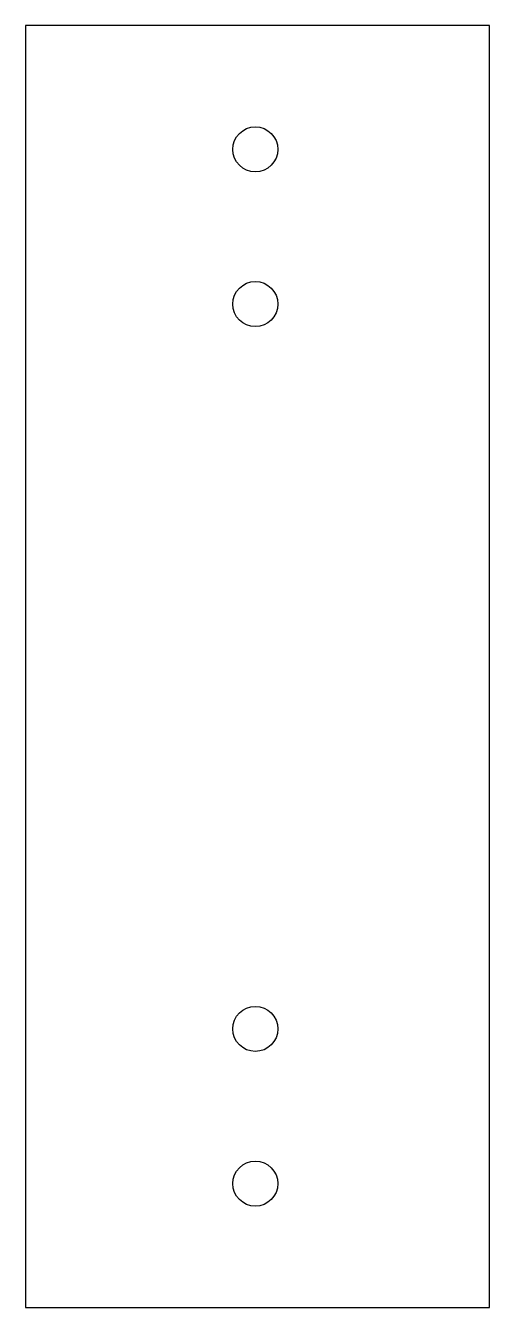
# Model space of a CAD drawing. Extents: x 1329 to 1434, y 862 to 1152.
import ezdxf

# ---------------------------------------------------------------- set-up
doc = ezdxf.new("R2010")
doc.units = 0
doc.layers.get('0').update_dxf_attribs({"linetype": 'CONTINUOUS'})

msp = doc.modelspace()

# ---------------------------------------------------------------- linework, layer by layer
msp.add_lwpolyline([(1328.89, 861.78), (1433.89, 861.78), (1433.89, 1151.78), (1328.89, 1151.78)], close=True)
for centre in [(1380.89, 1123.78), (1380.89, 1088.78), (1380.89, 924.78), (1380.89, 889.78)]:
    msp.add_circle(centre, 5.1)

doc.saveas('drawing.dxf')
